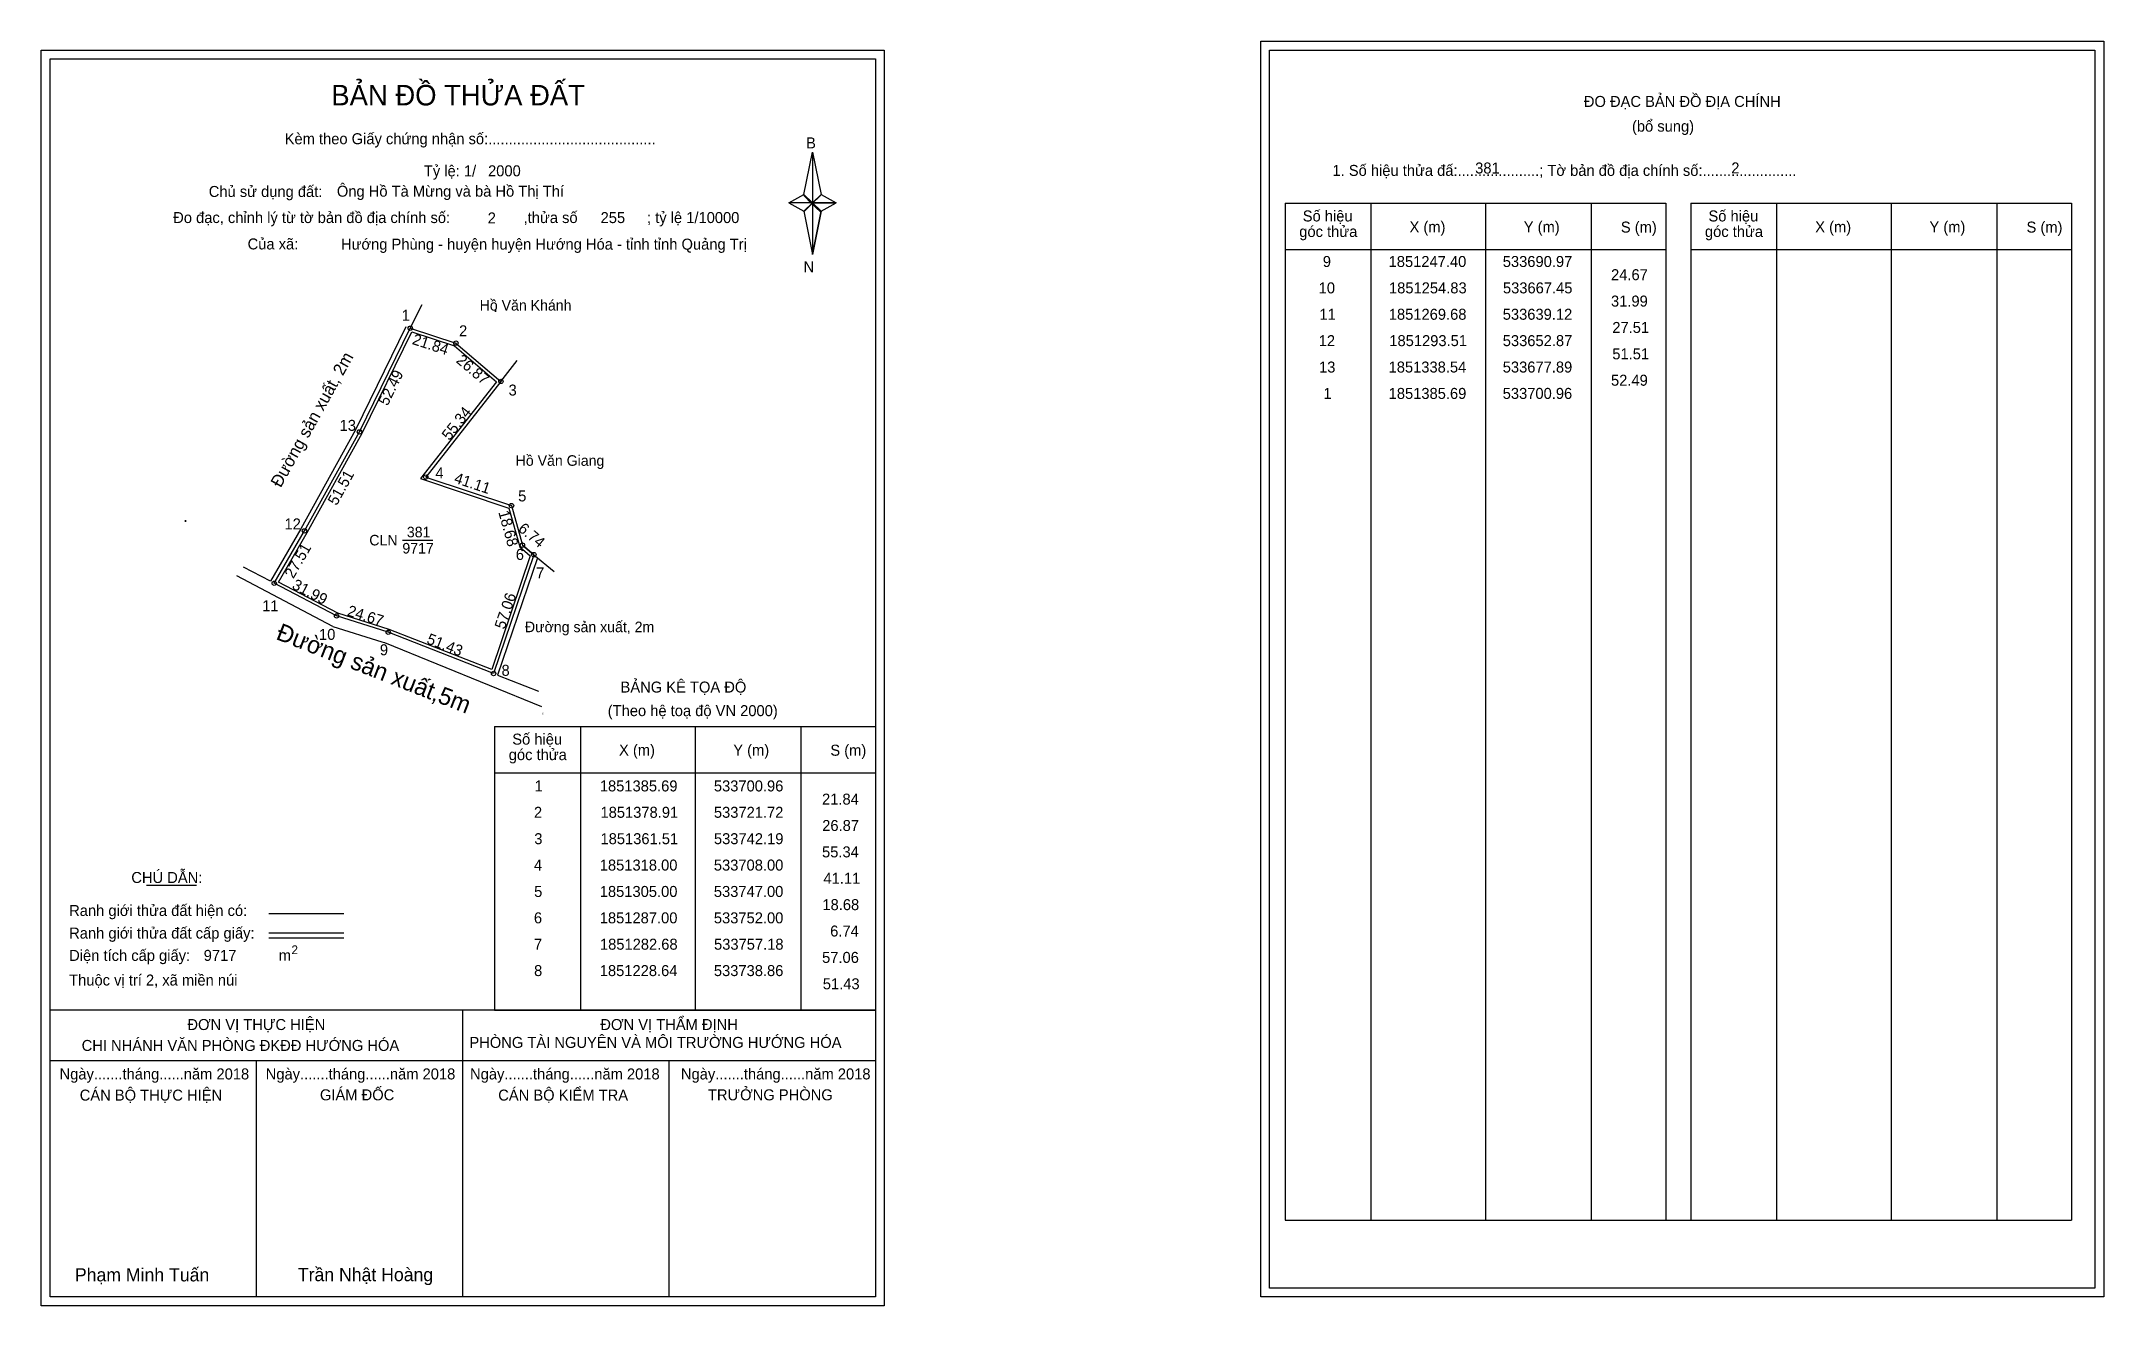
# Model space of a CAD drawing. Extents: x 533533 to 534471, y 1850941 to 1851516.
import ezdxf

# ---------------------------------------------------------------- set-up
doc = ezdxf.new("R2010")
doc.units = 0
for name, color, linetype in [('Level 1', 7, 'Continuous'), ('Level 10', 7, 'Continuous'), ('Level 11', 7, 'Continuous'), ('Level 13', 7, 'Continuous'), ('Level 27', 7, 'Continuous'), ('Level 3', 7, 'Continuous'), ('Level 36', 7, 'Continuous'), ('Level 49', 7, 'Continuous'), ('Level 53', 7, 'Continuous'), ('Level 55', 7, 'Continuous'), ('Level 6', 7, 'Continuous'), ('Level 60', 7, 'Continuous'), ('Level 63', 7, 'Continuous'), ('Level 8', 7, 'Continuous'), ('Level 9', 7, 'Continuous')]:
    doc.layers.add(name, color=color, linetype=linetype)

msp = doc.modelspace()

# ---------------------------------------------------------------- linework, layer by layer
at = {"layer": 'Level 1'}
for p, q in [((533537.14, 1851508.21), (533537.14, 1851508.21)), ((534091.79, 1851512.21), (534091.79, 1851512.21)), ((533879.98, 1851446.45), (533883.92, 1851465.73)), ((533883.92, 1851465.73), (533883.92, 1851442.68)), ((533883.92, 1851465.73), (533887.86, 1851446.45)), ((533873.1, 1851442.68), (533879.98, 1851446.45)), ((533879.98, 1851446.45), (533883.92, 1851442.68)), ((533883.62, 1851442.24), (533879.98, 1851446.01)), ((533883.92, 1851442.68), (533879.98, 1851439)), ((533883.62, 1851442.24), (533879.98, 1851438.56)), ((533879.98, 1851438.56), (533883.62, 1851442.24)), ((533887.56, 1851446.01), (533883.62, 1851442.24)), ((533883.62, 1851442.24), (533887.56, 1851446.01)), ((533887.56, 1851438.56), (533883.62, 1851442.24)), ((533887.86, 1851446.45), (533883.92, 1851442.68)), ((533883.92, 1851442.68), (533883.92, 1851419.28)), ((533883.92, 1851442.68), (533894.74, 1851442.68)), ((533883.92, 1851442.68), (533887.86, 1851439)), ((533887.86, 1851439), (533894.74, 1851442.68)), ((534098.85, 1851442.5), (534272.05, 1851442.5)), ((534138.03, 1850979.97), (534138.03, 1851442.5)), ((534190.18, 1850979.97), (534190.18, 1851442.5)), ((534238.12, 1851442.5), (534238.12, 1850979.97)), ((534272.05, 1851442.5), (534272.05, 1850979.97)), ((534283.37, 1851442.5), (534456.57, 1851442.5)), ((534322.55, 1850979.97), (534322.55, 1851442.5)), ((534374.69, 1850979.97), (534374.69, 1851442.5)), ((534422.64, 1851442.5), (534422.64, 1850979.97)), ((534456.57, 1851442.5), (534456.57, 1850979.97)), ((533879.98, 1851439), (533883.92, 1851419.28)), ((533887.86, 1851439), (533883.92, 1851419.28)), ((534098.85, 1851421.45), (534272.05, 1851421.45)), ((534283.37, 1851421.45), (534456.57, 1851421.45)), ((533739.33, 1851204.56), (533912.53, 1851204.56)), ((533778.51, 1851075.51), (533778.51, 1851204.56)), ((533830.65, 1851075.51), (533830.65, 1851204.56)), ((533878.6, 1851204.56), (533878.6, 1851075.51)), ((533739.33, 1851183.5), (533912.53, 1851183.5)), ((533580.98, 1851132.34), (533603.78, 1851132.34)), ((533636.71, 1851119.54), (533670.73, 1851119.54)), ((533636.71, 1851110.64), (533670.73, 1851110.64)), ((533636.71, 1851108.45), (533670.73, 1851108.45)), ((533750.8, 1851075.51), (533537.14, 1851075.51)), ((533912.53, 1851075.51), (533702.85, 1851075.51)), ((533724.84, 1850945.06), (533724.84, 1851075.51)), ((533739.33, 1851075.5), (533912.53, 1851075.5)), ((533912.54, 1851052.41), (533537.14, 1851052.41)), ((533630.99, 1850945.06), (533630.99, 1851052.41)), ((533818.69, 1850945.06), (533818.69, 1851052.41)), ((534098.85, 1850979.97), (534456.57, 1850979.97)), ((533912.53, 1850945.06), (533912.53, 1850945.06)), ((534467.19, 1850949.06), (534467.19, 1850949.06))]:
    msp.add_line(p, q, dxfattribs=at)
for points in [[(533879.98, 1851446.45), (533883.92, 1851465.73), (533883.92, 1851442.68)], [(533873.1, 1851442.68), (533879.98, 1851439), (533883.92, 1851442.68)], [(533883.92, 1851442.68), (533887.86, 1851446.45), (533894.74, 1851442.68)], [(533883.92, 1851442.68), (533883.92, 1851419.28), (533887.86, 1851439)]]:
    msp.add_lwpolyline(points, close=True, dxfattribs=at)
at = {"layer": 'Level 10'}
for p, q in [((533652.87, 1851293.51), (533677.89, 1851338.54)), ((533757.18, 1851282.68), (533738.86, 1851228.64)), ((533757.18, 1851282.68), (533752, 1851287)), ((533690.97, 1851247.4), (533667.45, 1851254.83)), ((533665.76, 1851250.07), (533688.09, 1851243.07)), ((533738.86, 1851228.64), (533690.97, 1851247.4))]:
    msp.add_line(p, q, dxfattribs=at)
for points in [[(533699.02, 1851386.27), (533676.11, 1851339.46), (533651.13, 1851294.49), (533637.35, 1851270.61), (533625.16, 1851277)], [(533757.18, 1851282.68), (533758.83, 1851281.31), (533740.72, 1851227.91), (533759.35, 1851220.61)], [(533665.76, 1851250.07), (533622.06, 1851272.99)], [(533688.09, 1851243.07), (533689.31, 1851242.68), (533760.67, 1851213.6)]]:
    msp.add_lwpolyline(points, dxfattribs=at)
for points in [[(533752, 1851287), (533757.18, 1851282.68), (533738.86, 1851228.64), (533690.97, 1851247.4), (533667.45, 1851254.83), (533639.12, 1851269.68), (533652.87, 1851293.51), (533677.89, 1851338.54), (533700.96, 1851385.69), (533721.72, 1851378.91), (533742.19, 1851361.51), (533708, 1851318), (533747, 1851305)], [(533750.77, 1851286.2), (533755.55, 1851282.22), (533738.01, 1851230.48), (533691.44, 1851248.72), (533667.99, 1851256.13), (533641.06, 1851270.24), (533654.09, 1851292.82), (533679.13, 1851337.89), (533701.68, 1851383.98), (533721.02, 1851377.66), (533740.26, 1851361.32), (533705.67, 1851317.3), (533745.85, 1851303.91)]]:
    msp.add_lwpolyline(points, close=True, dxfattribs=at)
at = {"layer": 'Level 11'}
for centre in [(533700.96, 1851385.69), (533721.72, 1851378.91), (533742.19, 1851361.51), (533677.89, 1851338.54), (533708, 1851318), (533747, 1851305), (533652.87, 1851293.51), (533752, 1851287), (533752, 1851287), (533757.18, 1851282.68), (533639.12, 1851269.68), (533667.45, 1851254.83), (533690.97, 1851247.4), (533738.86, 1851228.64)]:
    msp.add_circle(centre, 1, dxfattribs=at)
at = {"layer": 'Level 27'}
for p, q in [((533700.96, 1851385.69), (533706.33, 1851396.42)), ((533742.19, 1851361.51), (533749.6, 1851370.95)), ((533757.18, 1851282.68), (533766.41, 1851275.01))]:
    msp.add_line(p, q, dxfattribs=at)
at = {"layer": 'Level 3'}
for p, q in [((534098.85, 1851442.5), (534098.85, 1850979.97)), ((534283.37, 1851442.5), (534283.37, 1850979.97)), ((533739.33, 1851204.56), (533739.33, 1851075.51))]:
    msp.add_line(p, q, dxfattribs=at)
at = {"layer": 'Level 63'}
for points in [[(534087.79, 1851516.21), (534471.19, 1851516.21), (534471.19, 1850945.06), (534087.79, 1850945.06)], [(533533.14, 1851512.21), (533916.54, 1851512.21), (533916.54, 1850941.06), (533533.14, 1850941.06)], [(533537.14, 1851508.21), (533912.54, 1851508.21), (533912.54, 1850945.06), (533537.14, 1850945.06)], [(534091.79, 1851512.21), (534467.19, 1851512.21), (534467.19, 1850949.06), (534091.79, 1850949.06)]]:
    msp.add_lwpolyline(points, close=True, dxfattribs=at)
at = {"layer": 'Level 9'}
msp.add_line((533697.37, 1851289.29), (533711.26, 1851289.29), dxfattribs=at)

# ---------------------------------------------------------------- texts
at = {"layer": 'Level 1'}
for s, height, p in [('BẢN ĐỒ THỬA ĐẤT', 9.3313, (533665.07, 1851487.03)), ('ĐO ĐẠC BẢN ĐỒ ĐỊA CHÍNH', 5, (534234.74, 1851486.33)), ('(bổ sung)', 5, (534256.62, 1851475.09)), ('Kèm theo Giấy chứng nhận số:.........................................', 5, (533643.84, 1851469.37)), ('B', 5, (533881, 1851467.48)), ('1. Số hiệu thửa đấ:....................; Tờ bản đồ địa chính số:.......................', 5, (534120.4, 1851454.97)), ('Chủ sử dụng đất:', 5, (533609.32, 1851445.38)), ('Đo đạc, chỉnh lý từ tờ bản đồ địa chính số:                  ,thửa số                 ; tỷ lệ 1/10000', 5, (533593.15, 1851433.52)), ('góc thửa', 5, (534105.3, 1851427.18)), ('Số hiệu', 5, (534106.88, 1851434.24)), ('X (m)', 5, (534155.44, 1851429.29)), ('Y (m)', 5, (534207.4, 1851429.29)), ('S (m)', 5, (534251.56, 1851429.19)), ('góc thửa', 5, (534289.81, 1851427.18)), ('Số hiệu', 5, (534291.4, 1851434.24)), ('X (m)', 5, (534339.96, 1851429.29)), ('Y (m)', 5, (534391.91, 1851429.29)), ('S (m)', 5, (534436.07, 1851429.19)), ('Của xã:', 5, (533627, 1851421.52)), ('N', 5, (533879.8, 1851411.14)), ('BẢNG KÊ TỌA ĐỘ', 5, (533796.6, 1851219.96)), ('(Theo hệ toạ độ VN 2000)', 5, (533790.79, 1851209.24)), ('Số hiệu', 5, (533747.36, 1851196.29)), ('X (m)', 5, (533795.92, 1851191.34)), ('Y (m)', 5, (533847.87, 1851191.34)), ('S (m)', 5, (533892.03, 1851191.24)), ('góc thửa', 5, (533745.77, 1851189.23)), ('CHÚ DẪN:', 5, (533574.1, 1851133.35)), ('Ranh giới thửa đất hiện có:', 5, (533545.83, 1851118.35)), ('Ranh giới thửa đất cấp giấy:', 5, (533545.83, 1851108.07)), ('Diện tích cấp giấy:', 5, (533545.83, 1851097.91)), ('2', 4, (533646.94, 1851100.98)), ('m', 5, (533641.15, 1851097.96)), ('Thuộc vị trí 2, xã miền núi', 5, (533545.83, 1851086.71)), ('ĐƠN VỊ THỰC HIỆN', 5, (533599.61, 1851066.47)), ('ĐƠN VỊ THẨM ĐỊNH', 5, (533787.41, 1851066.47)), ('CHI NHÁNH VĂN PHÒNG ĐKĐĐ HƯỚNG HÓA', 5, (533551.52, 1851056.96)), ('PHÒNG TÀI NGUYÊN VÀ MÔI TRƯỜNG HƯỚNG HÓA', 5, (533727.86, 1851058.33)), ('Ngày.......tháng......năm 2018', 5, (533541.47, 1851044)), ('Ngày.......tháng......năm 2018', 5, (533635.22, 1851044)), ('Ngày.......tháng......năm 2018', 5, (533728.17, 1851044)), ('Ngày.......tháng......năm 2018', 5, (533824.08, 1851044)), ('CÁN BỘ THỰC HIỆN', 5, (533550.63, 1851034.37)), ('GIÁM ĐỐC', 5, (533659.9, 1851034.49)), ('CÁN BỘ KIỂM TRA', 5, (533740.98, 1851034.37)), ('TRƯỞNG PHÒNG', 5, (533836.36, 1851034.49)), ('Phạm Minh Tuấn', 6, (533548.45, 1850952.14)), ('Trần Nhật Hoàng', 6, (533649.84, 1850952.24))]:
    msp.add_text(s, height=height, dxfattribs=at).set_placement(p)
at = {"layer": 'Level 11'}
msp.add_text('Tỷ lệ: 1/', height=5, dxfattribs=at).set_placement((533707.15, 1851454.74))
at = {"layer": 'Level 13'}
for s, p in [('CLN', (533682.34, 1851286.89)), ('381', (533699.43, 1851290.57)), ('9717', (533697.38, 1851283.21))]:
    msp.add_text(s, height=4.8, dxfattribs=at).set_placement(p)
at = {"layer": 'Level 36'}
for p in [(533738.6, 1851393.12), (533597.7, 1851297.59)]:
    msp.add_text('.', height=6, dxfattribs=at).set_placement(p)
at = {"layer": 'Level 49'}
for s, rotation, p in [('21.84', 341.9135, (533701.51, 1851378.57)), ('52.49', 63.92798, (533690.66, 1851350.08)), ('26.87', 319.63465, (533721.47, 1851370.46)), ('55.34', 51.83987, (533718.78, 1851334.31)), ('51.51', 60.94216, (533667.5, 1851304.73)), ('41.11', 341.56505, (533720.55, 1851315.5)), ('18.68', 285.52411, (533740.97, 1851302.04)), ('6.74', 320.17268, (533749.65, 1851293.82)), ('27.51', 60.01489, (533647.78, 1851271.49)), ('31.99', 332.3374, (533646.81, 1851267.46)), ('57.06', 71.27292, (533743.88, 1851248.44)), ('24.67', 342.4686, (533671.93, 1851255.09)), ('51.43', 338.60818, (533708.05, 1851242.43))]:
    msp.add_text(s, height=5, rotation=rotation, dxfattribs=at).set_placement(p)
at = {"layer": 'Level 53'}
for s, p in [('9', (534116, 1851413.53)), ('1851247.40', (534145.94, 1851413.53)), ('533690.97', (534197.86, 1851413.53)), ('24.67', (534247.1, 1851407.53)), ('10', (534114.13, 1851401.53)), ('1851254.83', (534146.11, 1851401.53)), ('533667.45', (534197.94, 1851401.53)), ('11', (534114.45, 1851389.53)), ('1851269.68', (534146.02, 1851389.53)), ('533639.12', (534197.85, 1851389.53)), ('31.99', (534247.08, 1851395.53)), ('27.51', (534247.68, 1851383.53)), ('12', (534114.15, 1851377.53)), ('1851293.51', (534146.26, 1851377.53)), ('533652.87', (534197.86, 1851377.53)), ('51.51', (534247.68, 1851371.53)), ('13', (534114.3, 1851365.53)), ('1851338.54', (534145.93, 1851365.53)), ('533677.89', (534197.85, 1851365.53)), ('1', (534116.3, 1851353.53)), ('1851385.69', (534145.96, 1851353.53)), ('533700.96', (534197.83, 1851353.53)), ('52.49', (534247.08, 1851359.53)), ('1', (533757.52, 1851175)), ('1851385.69', (533787.19, 1851175)), ('533700.96', (533839.06, 1851175)), ('21.84', (533888.25, 1851169)), ('2', (533757.23, 1851163)), ('1851378.91', (533787.49, 1851163)), ('533721.72', (533839.07, 1851163)), ('26.87', (533888.33, 1851157)), ('3', (533757.38, 1851151)), ('1851361.51', (533787.49, 1851151)), ('533742.19', (533839.08, 1851151)), ('55.34', (533888.25, 1851145)), ('4', (533757.2, 1851139)), ('1851318.00', (533787.16, 1851139)), ('533708.00', (533839.05, 1851139)), ('5', (533757.32, 1851127)), ('1851305.00', (533787.16, 1851127)), ('533747.00', (533839.05, 1851127)), ('41.11', (533888.9, 1851133)), ('18.68', (533888.42, 1851121)), ('6', (533757.21, 1851115)), ('1851287.00', (533787.16, 1851115)), ('533752.00', (533839.05, 1851115)), ('6.74', (533891.95, 1851109)), ('7', (533757.24, 1851103)), ('1851282.68', (533787.24, 1851103)), ('533757.18', (533839.13, 1851103)), ('8', (533757.28, 1851091)), ('1851228.64', (533787.16, 1851091)), ('533738.86', (533839.06, 1851091)), ('57.06', (533888.28, 1851097)), ('51.43', (533888.61, 1851085))]:
    msp.add_text(s, height=5, dxfattribs=at).set_placement(p)
at = {"layer": 'Level 55'}
for s, height, p in [('1', 0.8, (533700.74, 1851385.69)), ('0', 0.22, (533700.88, 1851385.47)), ('0', 0.22, (533700.88, 1851385.47)), ('0', 0.22, (533700.88, 1851385.47)), ('0', 0.22, (533700.88, 1851385.47)), ('2', 0.8, (533721.45, 1851378.91)), ('0', 0.22, (533721.64, 1851378.69)), ('0', 0.22, (533721.64, 1851378.69)), ('382', 0.22, (533741.95, 1851361.29)), ('3', 0.8, (533741.94, 1851361.51)), ('0', 0.22, (533742.11, 1851361.29)), ('0', 0.22, (533742.11, 1851361.29)), ('13', 0.8, (533677.35, 1851338.54)), ('0', 0.22, (533677.81, 1851338.32)), ('0', 0.22, (533677.81, 1851338.32)), ('4', 0.8, (533707.72, 1851318)), ('382', 0.22, (533707.76, 1851317.78)), ('382', 0.22, (533746.76, 1851304.78)), ('5', 0.8, (533746.74, 1851305)), ('12', 0.8, (533652.3, 1851293.51)), ('0', 0.22, (533652.79, 1851293.29)), ('0', 0.22, (533652.79, 1851293.29)), ('382', 0.22, (533751.76, 1851286.78)), ('6', 0.8, (533751.73, 1851287)), ('382', 0.22, (533756.94, 1851282.46)), ('7', 0.8, (533756.91, 1851282.68)), ('0', 0.22, (533757.1, 1851282.46)), ('0', 0.22, (533757.1, 1851282.46)), ('11', 0.8, (533638.6, 1851269.68)), ('0', 0.22, (533639.04, 1851269.46)), ('0', 0.22, (533639.04, 1851269.46)), ('10', 0.8, (533666.88, 1851254.83)), ('0', 0.22, (533667.37, 1851254.61)), ('0', 0.22, (533667.37, 1851254.61)), ('9', 0.8, (533690.7, 1851247.4)), ('0', 0.22, (533690.89, 1851247.18)), ('0', 0.22, (533690.89, 1851247.18)), ('8', 0.8, (533761, 1851209.96)), ('0', 0.22, (533761.18, 1851209.74)), ('0', 0.22, (533761.18, 1851209.74))]:
    msp.add_text(s, height=height, dxfattribs=at).set_placement(p)
at = {"layer": 'Level 6'}
for s, p in [('2000', (533736.35, 1851454.78)), ('381', (534185.3, 1851456.05)), ('2', (534301.79, 1851456.09)), ('Ông Hồ Tà Mừng và bà Hồ Thị Thí', (533667.59, 1851445.51)), ('2', (533736.19, 1851433.34)), ('255', (533787.54, 1851433.5)), (' Hướng Phùng - huyện huyện Hướng Hóa - tỉnh tỉnh Quảng Trị', (533667.61, 1851421.43)), ('9717', (533607.02, 1851097.92))]:
    msp.add_text(s, height=5, dxfattribs=at).set_placement(p)
at = {"layer": 'Level 60'}
for s, p in [('Hồ Văn Khánh', (533732.54, 1851393.72)), ('Hồ Văn Giang', (533748.91, 1851323.11)), ('Đường sản xuất, 2m', (533753.13, 1851247.43))]:
    msp.add_text(s, height=4.8, dxfattribs=at).set_placement(p)
at = {"layer": 'Level 8'}
for s, height, rotation, p in [('Đường sản xuất, 2m', 5.6, 60.94216, (533642.03, 1851312.84)), ('Đường sản xuất,5m', 7.875, 338.60782, (533639.46, 1851244.39))]:
    msp.add_text(s, height=height, rotation=rotation, dxfattribs=at).set_placement(p)
at = {"layer": 'Level 9'}
for s, p in [('1', (533697.09, 1851389.09)), ('2', (533723.15, 1851382)), ('3', (533745.68, 1851355.06)), ('13', (533668.83, 1851339)), ('4', (533712.41, 1851317.34)), ('5', (533750.04, 1851306.91)), ('12', (533643.76, 1851294.16)), ('6', (533748.96, 1851280.3)), ('7', (533758.19, 1851271.86)), ('11', (533633.62, 1851256.91)), ('10', (533659.48, 1851243.93)), ('9', (533687.15, 1851236.92)), ('8', (533742.48, 1851227.58))]:
    msp.add_text(s, height=5, dxfattribs=at).set_placement(p)

doc.saveas('drawing.dxf')
